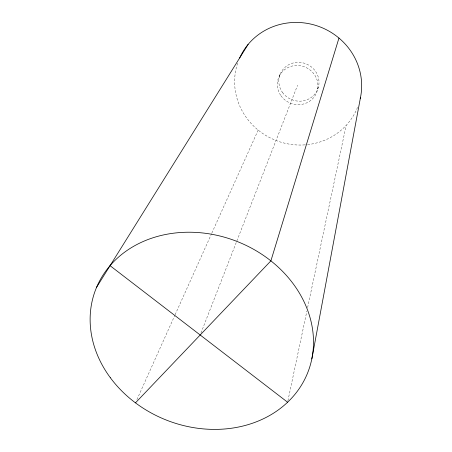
<?xml version="1.0" encoding="UTF-8"?>
<svg xmlns="http://www.w3.org/2000/svg" width="452" height="452" viewBox="0 0 452 452"><rect width="100%" height="100%" fill="white"/><g stroke="black" fill="none" stroke-linecap="round" stroke-linejoin="round"><path stroke-width="0.34" stroke-dasharray="2.26 1.69" d="M287.901 400.851L306.88 311.095M307.614 307.642L346.164 125.368M317.632 89.095L318.716 85.733M200.954 333.022L297.569 85.225M136.911 399.636L174.822 315.366M175.116 314.728L211.581 233.673M211.869 233.029L258.171 130.103M279.07 76.524L280.556 73.292M357.538 107.35A63.913 60.907 21.3 0 1 305.631 144.826M304.93 144.877A63.913 60.907 21.3 0 1 237.656 63.127M280.997 95.796A20.436 19.47 21.3 0 0 316.038 93.926A20.436 19.47 21.3 0 0 295.84 65.506A20.436 19.47 21.3 0 0 280.997 95.796M282.449 92.4A20.227 19.295 21.3 0 0 317.14 90.519A20.227 19.295 21.3 0 0 297.156 62.37A20.227 19.295 21.3 0 0 282.449 92.4"/><path stroke-width="0.68" d="M311.829 358.899L360.51 97.355M338.96 38.064L270.889 260.86L135.464 402.856M96.615 287.235L248.125 44.392M110.045 265.669L287.608 402.235M239.667 57.975A63.913 60.907 21.3 0 1 317.377 25.939A63.913 60.907 21.3 0 1 360.221 98.705M110.356 377.736A113.881 96.05 21.3 0 0 303.066 382.437A113.881 96.05 21.3 0 0 192.027 232.26A113.881 96.05 21.3 0 0 110.356 377.736"/></g></svg>
